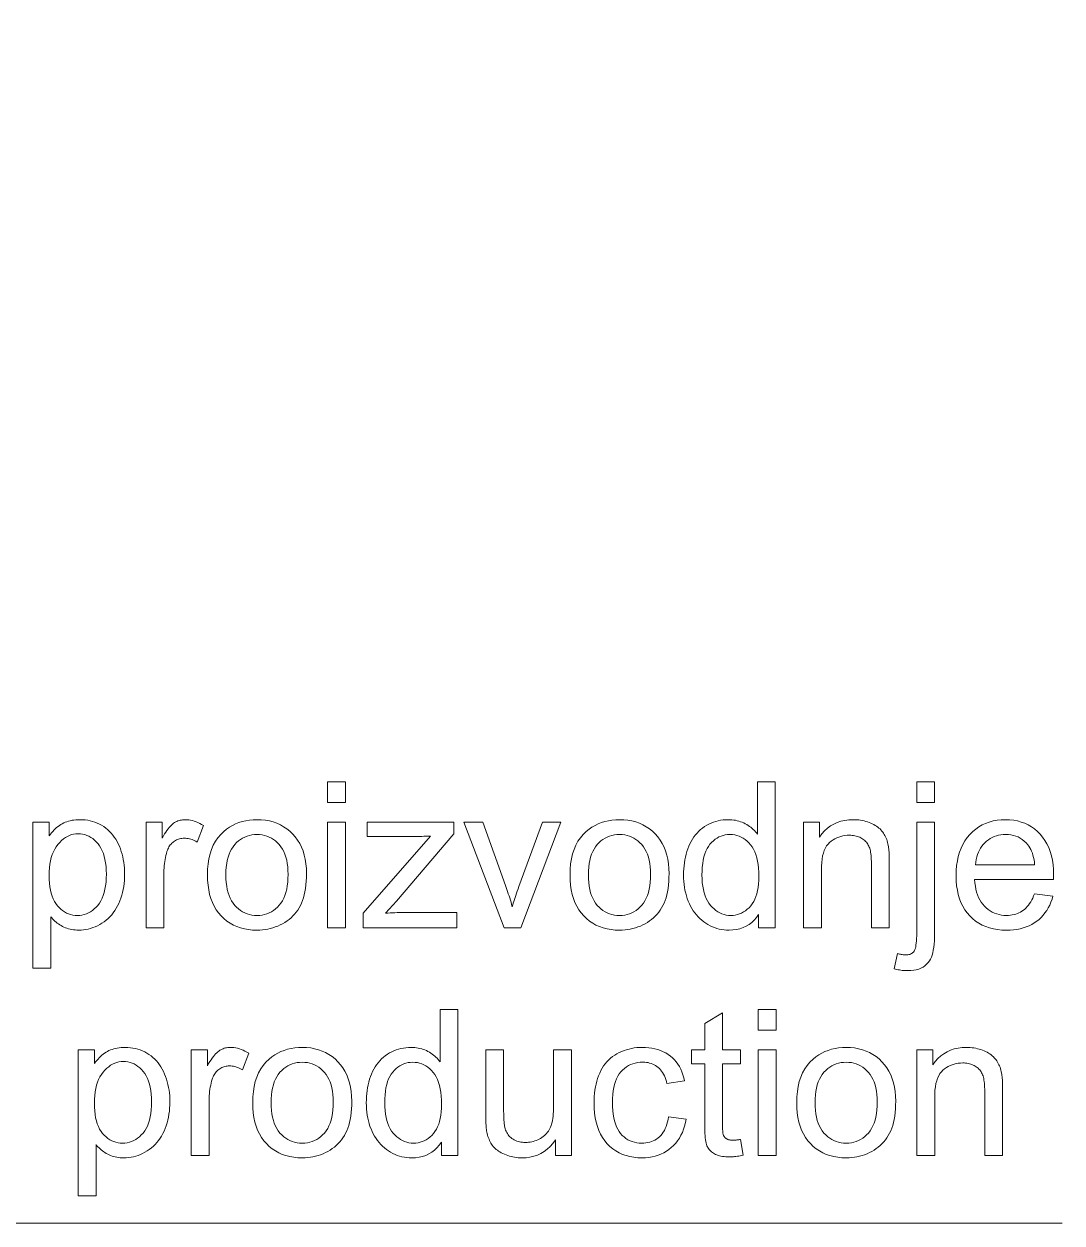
# Model space of a CAD drawing. Extents: x 0 to 297, y 0 to 420.
# Drawn here: x 217.6 to 238.94, y 99.53 to 124.18 of the extents above; entities that cross this region are included whole.
import ezdxf

# ---------------------------------------------------------------- set-up
doc = ezdxf.new("R2010")
doc.units = 0

msp = doc.modelspace()

# ---------------------------------------------------------------- linework, layer by layer
at = {"color": 7, "lineweight": 13}
msp.add_lwpolyline([(212.19, 130.077), (196.743, 99.525), (238.942, 99.525)], dxfattribs=at)
for points in [[(223.844, 108.172), (223.844, 108.596), (224.212, 108.596), (224.212, 108.172)], [(232.704, 105.596), (232.704, 105.87), (232.661, 105.808), (232.614, 105.753), (232.563, 105.705), (232.508, 105.663), (232.449, 105.627), (232.386, 105.598), (232.32, 105.576), (232.249, 105.559), (232.175, 105.55), (232.097, 105.546), (232.045, 105.548), (231.994, 105.552), (231.945, 105.559), (231.896, 105.569), (231.847, 105.582), (231.8, 105.598), (231.753, 105.617), (231.708, 105.638), (231.663, 105.662), (231.619, 105.69), (231.576, 105.719), (231.536, 105.752), (231.497, 105.786), (231.46, 105.822), (231.426, 105.861), (231.393, 105.902), (231.362, 105.946), (231.333, 105.992), (231.306, 106.04), (231.281, 106.09), (231.258, 106.142), (231.238, 106.196), (231.22, 106.251), (231.205, 106.307), (231.191, 106.366), (231.181, 106.426), (231.172, 106.487), (231.166, 106.55), (231.163, 106.614), (231.162, 106.68), (231.163, 106.745), (231.166, 106.808), (231.171, 106.87), (231.179, 106.931), (231.189, 106.99), (231.201, 107.049), (231.215, 107.106), (231.231, 107.162), (231.249, 107.217), (231.27, 107.271), (231.293, 107.322), (231.318, 107.372), (231.345, 107.418), (231.374, 107.463), (231.406, 107.505), (231.439, 107.544), (231.475, 107.581), (231.513, 107.615), (231.553, 107.647), (231.595, 107.677), (231.639, 107.704), (231.684, 107.728), (231.73, 107.749), (231.777, 107.767), (231.825, 107.783), (231.874, 107.795), (231.924, 107.805), (231.975, 107.812), (232.027, 107.817), (232.08, 107.818), (232.119, 107.817), (232.157, 107.815), (232.194, 107.81), (232.231, 107.805), (232.266, 107.797), (232.301, 107.788), (232.334, 107.777), (232.367, 107.765), (232.399, 107.751), (232.43, 107.735), (232.46, 107.718), (232.489, 107.7), (232.517, 107.681), (232.544, 107.661), (232.569, 107.64), (232.594, 107.618), (232.617, 107.594), (232.639, 107.57), (232.66, 107.545), (232.68, 107.519), (232.68, 108.596), (233.046, 108.596), (233.046, 105.596)], [(235.954, 108.168), (235.954, 108.596), (236.323, 108.596), (236.323, 108.168)], [(217.784, 104.763), (217.784, 107.769), (218.12, 107.769), (218.12, 107.486), (218.144, 107.519), (218.169, 107.549), (218.194, 107.578), (218.22, 107.606), (218.246, 107.631), (218.273, 107.655), (218.301, 107.678), (218.329, 107.699), (218.358, 107.718), (218.388, 107.735), (218.419, 107.751), (218.45, 107.765), (218.483, 107.777), (218.518, 107.788), (218.553, 107.797), (218.59, 107.805), (218.628, 107.81), (218.668, 107.815), (218.708, 107.817), (218.75, 107.818), (218.805, 107.816), (218.859, 107.812), (218.911, 107.805), (218.962, 107.795), (219.012, 107.782), (219.061, 107.766), (219.108, 107.748), (219.154, 107.726), (219.198, 107.702), (219.241, 107.675), (219.283, 107.645), (219.322, 107.613), (219.36, 107.578), (219.395, 107.541), (219.428, 107.502), (219.459, 107.46), (219.488, 107.416), (219.515, 107.37), (219.54, 107.322), (219.563, 107.271), (219.583, 107.218), (219.602, 107.164), (219.618, 107.109), (219.632, 107.054), (219.644, 106.997), (219.654, 106.939), (219.661, 106.881), (219.667, 106.821), (219.67, 106.76), (219.671, 106.699), (219.67, 106.633), (219.666, 106.568), (219.66, 106.504), (219.652, 106.442), (219.641, 106.382), (219.628, 106.322), (219.612, 106.264), (219.594, 106.207), (219.574, 106.152), (219.551, 106.098), (219.526, 106.046), (219.499, 105.996), (219.47, 105.949), (219.438, 105.904), (219.405, 105.862), (219.369, 105.822), (219.331, 105.785), (219.29, 105.751), (219.248, 105.718), (219.203, 105.689), (219.158, 105.662), (219.111, 105.637), (219.064, 105.616), (219.017, 105.598), (218.969, 105.582), (218.921, 105.569), (218.872, 105.559), (218.823, 105.552), (218.774, 105.548), (218.724, 105.546), (218.687, 105.547), (218.651, 105.55), (218.617, 105.553), (218.582, 105.559), (218.549, 105.566), (218.516, 105.574), (218.484, 105.585), (218.453, 105.596), (218.423, 105.609), (218.393, 105.624), (218.364, 105.64), (218.337, 105.657), (218.31, 105.675), (218.284, 105.693), (218.26, 105.712), (218.236, 105.732), (218.214, 105.753), (218.192, 105.775), (218.172, 105.797), (218.153, 105.821), (218.153, 104.763)], [(220.111, 105.596), (220.111, 107.769), (220.443, 107.769), (220.443, 107.439), (220.468, 107.484), (220.493, 107.526), (220.517, 107.564), (220.541, 107.599), (220.565, 107.631), (220.588, 107.66), (220.611, 107.686), (220.633, 107.708), (220.655, 107.728), (220.677, 107.744), (220.699, 107.758), (220.721, 107.771), (220.743, 107.782), (220.766, 107.791), (220.79, 107.8), (220.814, 107.806), (220.838, 107.811), (220.863, 107.815), (220.888, 107.817), (220.913, 107.818), (220.951, 107.817), (220.988, 107.813), (221.026, 107.807), (221.063, 107.799), (221.101, 107.788), (221.139, 107.775), (221.177, 107.76), (221.215, 107.742), (221.253, 107.722), (221.292, 107.699), (221.165, 107.357), (221.138, 107.373), (221.111, 107.386), (221.084, 107.398), (221.057, 107.409), (221.03, 107.417), (221.003, 107.425), (220.976, 107.43), (220.949, 107.434), (220.922, 107.437), (220.895, 107.437), (220.871, 107.437), (220.848, 107.434), (220.825, 107.431), (220.802, 107.426), (220.78, 107.419), (220.759, 107.411), (220.738, 107.402), (220.717, 107.391), (220.697, 107.378), (220.678, 107.365), (220.659, 107.35), (220.642, 107.333), (220.625, 107.316), (220.61, 107.298), (220.596, 107.278), (220.582, 107.257), (220.57, 107.235), (220.559, 107.212), (220.55, 107.188), (220.541, 107.163), (220.529, 107.123), (220.519, 107.083), (220.509, 107.042), (220.501, 107), (220.495, 106.957), (220.489, 106.914), (220.485, 106.87), (220.482, 106.825), (220.48, 106.78), (220.479, 106.733), (220.479, 105.596)], [(221.374, 106.682), (221.377, 106.8), (221.387, 106.911), (221.404, 107.016), (221.427, 107.115), (221.458, 107.208), (221.494, 107.294), (221.538, 107.374), (221.588, 107.448), (221.646, 107.515), (221.709, 107.576), (221.767, 107.622), (221.826, 107.663), (221.889, 107.7), (221.953, 107.731), (222.02, 107.758), (222.09, 107.779), (222.162, 107.796), (222.236, 107.808), (222.313, 107.816), (222.393, 107.818), (222.481, 107.815), (222.565, 107.806), (222.647, 107.791), (222.725, 107.771), (222.8, 107.745), (222.872, 107.712), (222.94, 107.674), (223.005, 107.63), (223.067, 107.58), (223.125, 107.524), (223.179, 107.463), (223.228, 107.398), (223.27, 107.328), (223.307, 107.253), (223.339, 107.175), (223.364, 107.091), (223.384, 107.003), (223.398, 106.911), (223.407, 106.814), (223.41, 106.713), (223.409, 106.631), (223.405, 106.552), (223.398, 106.477), (223.39, 106.406), (223.378, 106.338), (223.365, 106.274), (223.348, 106.213), (223.329, 106.156), (223.308, 106.103), (223.284, 106.053), (223.258, 106.006), (223.229, 105.961), (223.198, 105.918), (223.165, 105.878), (223.129, 105.839), (223.092, 105.803), (223.052, 105.769), (223.009, 105.737), (222.965, 105.707), (222.918, 105.679), (222.869, 105.654), (222.82, 105.632), (222.769, 105.612), (222.718, 105.594), (222.666, 105.58), (222.613, 105.568), (222.559, 105.558), (222.505, 105.552), (222.449, 105.548), (222.393, 105.546), (222.303, 105.549), (222.217, 105.558), (222.135, 105.573), (222.056, 105.593), (221.98, 105.62), (221.908, 105.652), (221.84, 105.69), (221.775, 105.734), (221.713, 105.783), (221.655, 105.839), (221.602, 105.9), (221.554, 105.966), (221.512, 106.038), (221.475, 106.114), (221.444, 106.196), (221.419, 106.283), (221.399, 106.375), (221.385, 106.472), (221.376, 106.575)], [(223.844, 105.596), (223.844, 107.769), (224.212, 107.769), (224.212, 105.596)], [(224.578, 105.596), (224.578, 105.894), (225.962, 107.482), (225.915, 107.48), (225.87, 107.478), (225.825, 107.476), (225.782, 107.474), (225.74, 107.473), (225.699, 107.472), (225.659, 107.471), (225.62, 107.471), (225.583, 107.47), (225.546, 107.47), (224.66, 107.47), (224.66, 107.769), (226.436, 107.769), (226.436, 107.525), (225.26, 106.146), (225.033, 105.894), (225.082, 105.898), (225.13, 105.901), (225.178, 105.904), (225.226, 105.906), (225.273, 105.908), (225.319, 105.91), (225.364, 105.911), (225.409, 105.912), (225.453, 105.913), (225.497, 105.913), (226.502, 105.913), (226.502, 105.596)], [(227.472, 105.596), (226.645, 107.769), (227.034, 107.769), (227.501, 106.467), (227.516, 106.425), (227.53, 106.382), (227.545, 106.339), (227.559, 106.296), (227.573, 106.252), (227.587, 106.208), (227.601, 106.164), (227.614, 106.12), (227.627, 106.075), (227.64, 106.029), (227.65, 106.064), (227.661, 106.101), (227.673, 106.139), (227.685, 106.178), (227.699, 106.219), (227.713, 106.261), (227.728, 106.304), (227.743, 106.349), (227.76, 106.395), (227.777, 106.443), (228.26, 107.769), (228.638, 107.769), (227.816, 105.596)], [(228.827, 106.682), (228.83, 106.8), (228.84, 106.911), (228.857, 107.016), (228.88, 107.115), (228.911, 107.208), (228.947, 107.294), (228.991, 107.374), (229.041, 107.448), (229.098, 107.515), (229.162, 107.576), (229.22, 107.622), (229.279, 107.663), (229.341, 107.7), (229.406, 107.731), (229.473, 107.758), (229.543, 107.779), (229.615, 107.796), (229.689, 107.808), (229.766, 107.816), (229.846, 107.818), (229.934, 107.815), (230.018, 107.806), (230.1, 107.791), (230.178, 107.771), (230.253, 107.745), (230.325, 107.712), (230.393, 107.674), (230.458, 107.63), (230.52, 107.58), (230.578, 107.524), (230.632, 107.463), (230.681, 107.398), (230.723, 107.328), (230.76, 107.253), (230.792, 107.175), (230.817, 107.091), (230.837, 107.003), (230.851, 106.911), (230.86, 106.814), (230.863, 106.713), (230.861, 106.631), (230.858, 106.552), (230.851, 106.477), (230.843, 106.406), (230.831, 106.338), (230.817, 106.274), (230.801, 106.213), (230.782, 106.156), (230.761, 106.103), (230.737, 106.053), (230.711, 106.006), (230.682, 105.961), (230.651, 105.918), (230.618, 105.878), (230.582, 105.839), (230.545, 105.803), (230.505, 105.769), (230.462, 105.737), (230.418, 105.707), (230.371, 105.679), (230.322, 105.654), (230.273, 105.632), (230.222, 105.612), (230.171, 105.594), (230.119, 105.58), (230.066, 105.568), (230.012, 105.558), (229.958, 105.552), (229.902, 105.548), (229.846, 105.546), (229.756, 105.549), (229.67, 105.558), (229.588, 105.573), (229.509, 105.593), (229.433, 105.62), (229.361, 105.652), (229.293, 105.69), (229.228, 105.734), (229.166, 105.783), (229.108, 105.839), (229.055, 105.9), (229.007, 105.966), (228.964, 106.038), (228.928, 106.114), (228.897, 106.196), (228.872, 106.283), (228.852, 106.375), (228.838, 106.472), (228.829, 106.575)], [(233.625, 105.596), (233.625, 107.769), (233.957, 107.769), (233.957, 107.46), (234.007, 107.528), (234.061, 107.589), (234.12, 107.642), (234.182, 107.689), (234.25, 107.728), (234.321, 107.761), (234.396, 107.786), (234.476, 107.804), (234.56, 107.814), (234.649, 107.818), (234.688, 107.817), (234.726, 107.815), (234.764, 107.812), (234.801, 107.807), (234.837, 107.8), (234.873, 107.793), (234.908, 107.783), (234.943, 107.773), (234.976, 107.761), (235.01, 107.747), (235.042, 107.733), (235.072, 107.717), (235.101, 107.701), (235.128, 107.684), (235.154, 107.666), (235.178, 107.647), (235.2, 107.627), (235.22, 107.606), (235.239, 107.585), (235.256, 107.562), (235.272, 107.539), (235.287, 107.515), (235.301, 107.49), (235.314, 107.464), (235.326, 107.437), (235.337, 107.409), (235.347, 107.381), (235.356, 107.351), (235.364, 107.321), (235.371, 107.29), (235.375, 107.268), (235.378, 107.243), (235.381, 107.215), (235.384, 107.184), (235.386, 107.149), (235.388, 107.112), (235.39, 107.072), (235.391, 107.028), (235.391, 106.981), (235.391, 106.932), (235.391, 105.596), (235.023, 105.596), (235.023, 106.918), (235.023, 106.961), (235.021, 107.003), (235.019, 107.042), (235.016, 107.079), (235.012, 107.114), (235.008, 107.147), (235.002, 107.177), (234.996, 107.205), (234.988, 107.231), (234.98, 107.254), (234.971, 107.276), (234.96, 107.297), (234.948, 107.317), (234.935, 107.336), (234.92, 107.354), (234.905, 107.372), (234.887, 107.388), (234.869, 107.404), (234.849, 107.418), (234.828, 107.432), (234.805, 107.445), (234.782, 107.456), (234.759, 107.466), (234.734, 107.475), (234.709, 107.482), (234.683, 107.488), (234.656, 107.493), (234.628, 107.496), (234.6, 107.498), (234.571, 107.499), (234.524, 107.497), (234.479, 107.493), (234.435, 107.485), (234.393, 107.475), (234.352, 107.461), (234.312, 107.445), (234.273, 107.425), (234.236, 107.403), (234.199, 107.378), (234.165, 107.349), (234.132, 107.317), (234.103, 107.279), (234.077, 107.236), (234.055, 107.187), (234.036, 107.133), (234.021, 107.074), (234.009, 107.009), (234.001, 106.939), (233.995, 106.863), (233.994, 106.782), (233.994, 105.596)], [(235.488, 104.752), (235.557, 105.066), (235.579, 105.06), (235.599, 105.055), (235.619, 105.051), (235.638, 105.047), (235.656, 105.044), (235.673, 105.041), (235.689, 105.039), (235.704, 105.038), (235.718, 105.037), (235.731, 105.037), (235.753, 105.038), (235.774, 105.04), (235.793, 105.044), (235.812, 105.049), (235.829, 105.056), (235.846, 105.064), (235.861, 105.073), (235.875, 105.085), (235.887, 105.097), (235.899, 105.112), (235.909, 105.129), (235.919, 105.15), (235.927, 105.177), (235.934, 105.207), (235.94, 105.242), (235.945, 105.282), (235.949, 105.326), (235.952, 105.374), (235.954, 105.428), (235.954, 105.485), (235.954, 107.769), (236.323, 107.769), (236.323, 105.477), (236.321, 105.399), (236.318, 105.326), (236.313, 105.258), (236.306, 105.195), (236.296, 105.137), (236.285, 105.083), (236.271, 105.035), (236.256, 104.991), (236.238, 104.952), (236.218, 104.918), (236.19, 104.879), (236.158, 104.845), (236.122, 104.814), (236.084, 104.787), (236.041, 104.765), (235.995, 104.746), (235.946, 104.732), (235.893, 104.722), (235.836, 104.716), (235.776, 104.714), (235.746, 104.714), (235.717, 104.715), (235.687, 104.717), (235.658, 104.72), (235.629, 104.723), (235.601, 104.728), (235.572, 104.733), (235.544, 104.738), (235.516, 104.745)], [(238.375, 106.295), (238.756, 106.248), (238.736, 106.183), (238.714, 106.121), (238.688, 106.062), (238.659, 106.005), (238.627, 105.952), (238.592, 105.902), (238.554, 105.855), (238.513, 105.81), (238.469, 105.769), (238.422, 105.731), (238.372, 105.696), (238.319, 105.664), (238.264, 105.637), (238.206, 105.613), (238.145, 105.592), (238.081, 105.576), (238.015, 105.563), (237.946, 105.554), (237.874, 105.548), (237.8, 105.546), (237.707, 105.549), (237.617, 105.558), (237.532, 105.573), (237.45, 105.593), (237.373, 105.62), (237.299, 105.652), (237.229, 105.69), (237.163, 105.734), (237.102, 105.784), (237.044, 105.84), (236.991, 105.901), (236.943, 105.967), (236.901, 106.038), (236.865, 106.113), (236.834, 106.193), (236.809, 106.278), (236.79, 106.367), (236.776, 106.461), (236.767, 106.56), (236.765, 106.664), (236.767, 106.771), (236.776, 106.873), (236.79, 106.971), (236.81, 107.063), (236.835, 107.151), (236.866, 107.233), (236.903, 107.311), (236.945, 107.384), (236.993, 107.452), (237.047, 107.515), (237.105, 107.573), (237.167, 107.624), (237.231, 107.67), (237.3, 107.709), (237.371, 107.742), (237.446, 107.769), (237.525, 107.791), (237.606, 107.806), (237.691, 107.815), (237.78, 107.818), (237.865, 107.815), (237.948, 107.806), (238.027, 107.791), (238.103, 107.77), (238.176, 107.744), (238.245, 107.711), (238.312, 107.673), (238.375, 107.628), (238.435, 107.578), (238.492, 107.521), (238.544, 107.459), (238.591, 107.393), (238.633, 107.321), (238.668, 107.245), (238.699, 107.164), (238.724, 107.078), (238.743, 106.987), (238.757, 106.892), (238.765, 106.791), (238.768, 106.686), (238.768, 106.679), (238.768, 106.672), (238.768, 106.664), (238.768, 106.655), (238.767, 106.645), (238.767, 106.635), (238.767, 106.624), (238.767, 106.613), (238.766, 106.601), (238.766, 106.588), (237.145, 106.588), (237.151, 106.518), (237.16, 106.452), (237.172, 106.388), (237.187, 106.328), (237.206, 106.272), (237.228, 106.219), (237.253, 106.169), (237.281, 106.122), (237.313, 106.079), (237.348, 106.04), (237.385, 106.003), (237.424, 105.971), (237.465, 105.943), (237.508, 105.918), (237.552, 105.897), (237.599, 105.88), (237.647, 105.866), (237.697, 105.857), (237.749, 105.851), (237.802, 105.849), (237.842, 105.85), (237.881, 105.854), (237.918, 105.859), (237.955, 105.866), (237.99, 105.876), (238.024, 105.888), (238.057, 105.901), (238.088, 105.917), (238.119, 105.935), (238.148, 105.956), (238.176, 105.978), (238.203, 106.003), (238.228, 106.031), (238.253, 106.061), (238.276, 106.094), (238.298, 106.129), (238.319, 106.167), (238.339, 106.207), (238.358, 106.25)], [(218.118, 106.67), (218.12, 106.588), (218.125, 106.511), (218.133, 106.438), (218.145, 106.369), (218.16, 106.305), (218.179, 106.245), (218.201, 106.19), (218.227, 106.139), (218.255, 106.092), (218.288, 106.05), (218.322, 106.012), (218.359, 105.978), (218.396, 105.948), (218.435, 105.922), (218.475, 105.899), (218.517, 105.881), (218.561, 105.867), (218.605, 105.857), (218.651, 105.851), (218.699, 105.849), (218.747, 105.851), (218.794, 105.858), (218.84, 105.868), (218.884, 105.883), (218.927, 105.901), (218.968, 105.924), (219.008, 105.951), (219.047, 105.982), (219.084, 106.018), (219.12, 106.057), (219.153, 106.101), (219.183, 106.149), (219.209, 106.202), (219.232, 106.26), (219.251, 106.322), (219.267, 106.388), (219.279, 106.46), (219.288, 106.535), (219.293, 106.616), (219.295, 106.701), (219.293, 106.782), (219.288, 106.858), (219.279, 106.931), (219.267, 107), (219.252, 107.064), (219.233, 107.124), (219.211, 107.18), (219.185, 107.232), (219.156, 107.279), (219.124, 107.323), (219.089, 107.362), (219.053, 107.397), (219.015, 107.428), (218.976, 107.455), (218.936, 107.478), (218.895, 107.496), (218.852, 107.511), (218.808, 107.521), (218.762, 107.527), (218.715, 107.529), (218.669, 107.527), (218.623, 107.521), (218.579, 107.51), (218.536, 107.494), (218.494, 107.474), (218.453, 107.45), (218.413, 107.422), (218.374, 107.389), (218.336, 107.351), (218.299, 107.309), (218.265, 107.263), (218.234, 107.213), (218.207, 107.159), (218.183, 107.101), (218.163, 107.04), (218.147, 106.974), (218.134, 106.904), (218.125, 106.83), (218.12, 106.752)], [(221.752, 106.682), (221.754, 106.601), (221.76, 106.524), (221.769, 106.451), (221.781, 106.382), (221.798, 106.317), (221.818, 106.257), (221.841, 106.201), (221.869, 106.148), (221.9, 106.101), (221.934, 106.057), (221.972, 106.018), (222.011, 105.982), (222.052, 105.951), (222.095, 105.924), (222.14, 105.901), (222.187, 105.883), (222.235, 105.868), (222.286, 105.858), (222.338, 105.851), (222.393, 105.849), (222.447, 105.851), (222.499, 105.858), (222.549, 105.868), (222.597, 105.883), (222.644, 105.901), (222.689, 105.924), (222.732, 105.952), (222.773, 105.983), (222.812, 106.018), (222.849, 106.058), (222.884, 106.102), (222.915, 106.15), (222.942, 106.203), (222.966, 106.26), (222.986, 106.322), (223.002, 106.387), (223.015, 106.458), (223.024, 106.532), (223.029, 106.611), (223.031, 106.694), (223.029, 106.773), (223.024, 106.848), (223.015, 106.919), (223.002, 106.986), (222.985, 107.049), (222.965, 107.108), (222.941, 107.163), (222.914, 107.214), (222.883, 107.262), (222.848, 107.305), (222.811, 107.345), (222.771, 107.38), (222.73, 107.411), (222.687, 107.438), (222.643, 107.461), (222.596, 107.48), (222.548, 107.494), (222.498, 107.505), (222.446, 107.511), (222.393, 107.513), (222.338, 107.511), (222.286, 107.505), (222.235, 107.494), (222.187, 107.48), (222.14, 107.461), (222.095, 107.439), (222.052, 107.412), (222.011, 107.381), (221.972, 107.346), (221.934, 107.306), (221.9, 107.263), (221.869, 107.215), (221.841, 107.163), (221.818, 107.107), (221.798, 107.047), (221.781, 106.982), (221.769, 106.914), (221.76, 106.841), (221.754, 106.764)], [(229.205, 106.682), (229.207, 106.601), (229.212, 106.524), (229.222, 106.451), (229.234, 106.382), (229.251, 106.317), (229.271, 106.257), (229.294, 106.201), (229.322, 106.148), (229.353, 106.101), (229.387, 106.057), (229.425, 106.018), (229.464, 105.982), (229.505, 105.951), (229.548, 105.924), (229.593, 105.901), (229.64, 105.883), (229.688, 105.868), (229.739, 105.858), (229.791, 105.851), (229.846, 105.849), (229.9, 105.851), (229.952, 105.858), (230.002, 105.868), (230.05, 105.883), (230.097, 105.901), (230.142, 105.924), (230.184, 105.952), (230.226, 105.983), (230.265, 106.018), (230.302, 106.058), (230.337, 106.102), (230.368, 106.15), (230.395, 106.203), (230.419, 106.26), (230.439, 106.322), (230.455, 106.387), (230.468, 106.458), (230.477, 106.532), (230.482, 106.611), (230.484, 106.694), (230.482, 106.773), (230.477, 106.848), (230.468, 106.919), (230.455, 106.986), (230.438, 107.049), (230.418, 107.108), (230.394, 107.163), (230.367, 107.214), (230.336, 107.262), (230.301, 107.305), (230.264, 107.345), (230.224, 107.38), (230.183, 107.411), (230.14, 107.438), (230.096, 107.461), (230.049, 107.48), (230.001, 107.494), (229.951, 107.505), (229.899, 107.511), (229.846, 107.513), (229.791, 107.511), (229.739, 107.505), (229.688, 107.494), (229.64, 107.48), (229.593, 107.461), (229.548, 107.439), (229.505, 107.412), (229.464, 107.381), (229.425, 107.346), (229.387, 107.306), (229.353, 107.263), (229.322, 107.215), (229.294, 107.163), (229.271, 107.107), (229.251, 107.047), (229.234, 106.982), (229.222, 106.914), (229.212, 106.841), (229.207, 106.764)], [(231.54, 106.68), (231.542, 106.599), (231.547, 106.522), (231.556, 106.449), (231.568, 106.38), (231.584, 106.315), (231.603, 106.255), (231.626, 106.199), (231.653, 106.147), (231.683, 106.099), (231.716, 106.056), (231.752, 106.017), (231.789, 105.982), (231.827, 105.951), (231.867, 105.924), (231.908, 105.901), (231.95, 105.882), (231.994, 105.868), (232.038, 105.858), (232.084, 105.851), (232.132, 105.849), (232.179, 105.851), (232.225, 105.857), (232.27, 105.867), (232.313, 105.881), (232.355, 105.899), (232.395, 105.92), (232.434, 105.946), (232.471, 105.976), (232.507, 106.009), (232.542, 106.047), (232.574, 106.088), (232.603, 106.134), (232.628, 106.184), (232.65, 106.238), (232.668, 106.296), (232.684, 106.359), (232.695, 106.425), (232.704, 106.496), (232.709, 106.57), (232.711, 106.649), (232.709, 106.736), (232.704, 106.818), (232.695, 106.896), (232.683, 106.968), (232.668, 107.036), (232.649, 107.099), (232.626, 107.158), (232.601, 107.211), (232.571, 107.26), (232.539, 107.304), (232.504, 107.344), (232.467, 107.379), (232.428, 107.411), (232.388, 107.438), (232.347, 107.461), (232.304, 107.48), (232.259, 107.494), (232.213, 107.505), (232.165, 107.511), (232.115, 107.513), (232.067, 107.511), (232.02, 107.505), (231.975, 107.495), (231.932, 107.481), (231.89, 107.463), (231.85, 107.441), (231.811, 107.415), (231.774, 107.385), (231.739, 107.351), (231.705, 107.312), (231.674, 107.27), (231.646, 107.223), (231.621, 107.171), (231.599, 107.115), (231.581, 107.054), (231.566, 106.989), (231.555, 106.918), (231.547, 106.844), (231.542, 106.764)], [(237.166, 106.891), (238.379, 106.891), (238.373, 106.944), (238.366, 106.995), (238.356, 107.043), (238.345, 107.088), (238.332, 107.131), (238.317, 107.171), (238.301, 107.208), (238.282, 107.242), (238.262, 107.273), (238.24, 107.302), (238.204, 107.343), (238.165, 107.379), (238.125, 107.411), (238.082, 107.438), (238.038, 107.462), (237.991, 107.481), (237.942, 107.496), (237.892, 107.507), (237.839, 107.513), (237.784, 107.515), (237.734, 107.513), (237.685, 107.508), (237.639, 107.5), (237.594, 107.488), (237.55, 107.473), (237.508, 107.454), (237.468, 107.432), (237.429, 107.406), (237.392, 107.377), (237.357, 107.345), (237.324, 107.31), (237.294, 107.273), (237.267, 107.233), (237.243, 107.191), (237.223, 107.147), (237.205, 107.1), (237.191, 107.051), (237.179, 107), (237.171, 106.947)], [(226.182, 100.913), (226.182, 101.188), (226.138, 101.126), (226.091, 101.071), (226.04, 101.023), (225.985, 100.981), (225.926, 100.945), (225.864, 100.916), (225.797, 100.893), (225.727, 100.877), (225.652, 100.868), (225.574, 100.864), (225.522, 100.866), (225.472, 100.87), (225.422, 100.877), (225.373, 100.887), (225.324, 100.9), (225.277, 100.916), (225.231, 100.935), (225.185, 100.956), (225.14, 100.98), (225.096, 101.008), (225.053, 101.037), (225.013, 101.069), (224.974, 101.104), (224.937, 101.14), (224.903, 101.179), (224.87, 101.22), (224.839, 101.264), (224.81, 101.309), (224.783, 101.357), (224.758, 101.408), (224.736, 101.46), (224.715, 101.513), (224.697, 101.569), (224.682, 101.625), (224.669, 101.684), (224.658, 101.743), (224.649, 101.805), (224.643, 101.868), (224.64, 101.932), (224.639, 101.998), (224.64, 102.062), (224.643, 102.126), (224.648, 102.188), (224.656, 102.249), (224.666, 102.308), (224.678, 102.367), (224.692, 102.424), (224.708, 102.48), (224.727, 102.535), (224.747, 102.588), (224.77, 102.64), (224.795, 102.689), (224.822, 102.736), (224.851, 102.781), (224.883, 102.822), (224.916, 102.862), (224.952, 102.899), (224.99, 102.933), (225.03, 102.965), (225.073, 102.995), (225.116, 103.021), (225.161, 103.045), (225.207, 103.067), (225.254, 103.085), (225.302, 103.1), (225.351, 103.113), (225.401, 103.123), (225.452, 103.13), (225.504, 103.134), (225.557, 103.136), (225.596, 103.135), (225.634, 103.132), (225.672, 103.128), (225.708, 103.123), (225.743, 103.115), (225.778, 103.106), (225.811, 103.095), (225.844, 103.083), (225.876, 103.069), (225.907, 103.053), (225.938, 103.036), (225.967, 103.018), (225.994, 102.999), (226.021, 102.979), (226.047, 102.958), (226.071, 102.935), (226.094, 102.912), (226.116, 102.888), (226.137, 102.863), (226.157, 102.837), (226.157, 103.913), (226.523, 103.913), (226.523, 100.913)], [(232.333, 101.243), (232.386, 100.918), (232.356, 100.911), (232.325, 100.906), (232.296, 100.901), (232.267, 100.897), (232.239, 100.893), (232.211, 100.89), (232.185, 100.888), (232.158, 100.886), (232.133, 100.885), (232.108, 100.885), (232.069, 100.885), (232.031, 100.887), (231.996, 100.89), (231.962, 100.895), (231.93, 100.901), (231.9, 100.908), (231.871, 100.916), (231.845, 100.925), (231.82, 100.936), (231.797, 100.948), (231.775, 100.961), (231.755, 100.975), (231.737, 100.99), (231.719, 101.005), (231.703, 101.022), (231.688, 101.039), (231.674, 101.057), (231.662, 101.075), (231.651, 101.095), (231.641, 101.115), (231.633, 101.138), (231.625, 101.165), (231.618, 101.198), (231.613, 101.234), (231.608, 101.275), (231.604, 101.321), (231.6, 101.371), (231.598, 101.426), (231.597, 101.486), (231.596, 101.55), (231.596, 102.8), (231.326, 102.8), (231.326, 103.087), (231.596, 103.087), (231.596, 103.625), (231.963, 103.846), (231.963, 103.087), (232.333, 103.087), (232.333, 102.8), (231.963, 102.8), (231.963, 101.529), (231.963, 101.499), (231.963, 101.471), (231.964, 101.445), (231.966, 101.421), (231.968, 101.4), (231.97, 101.381), (231.972, 101.364), (231.975, 101.349), (231.978, 101.337), (231.982, 101.327), (231.986, 101.318), (231.991, 101.31), (231.996, 101.301), (232.002, 101.294), (232.008, 101.286), (232.014, 101.279), (232.021, 101.273), (232.029, 101.267), (232.037, 101.261), (232.046, 101.255), (232.055, 101.25), (232.065, 101.246), (232.075, 101.242), (232.087, 101.238), (232.099, 101.235), (232.112, 101.233), (232.126, 101.231), (232.14, 101.23), (232.155, 101.229), (232.171, 101.229), (232.184, 101.229), (232.198, 101.229), (232.212, 101.23), (232.227, 101.231), (232.243, 101.232), (232.259, 101.234), (232.276, 101.236), (232.295, 101.238), (232.313, 101.24)], [(232.695, 103.49), (232.695, 103.913), (233.064, 103.913), (233.064, 103.49)], [(218.714, 100.081), (218.714, 103.087), (219.05, 103.087), (219.05, 102.804), (219.074, 102.837), (219.099, 102.867), (219.124, 102.896), (219.15, 102.924), (219.176, 102.949), (219.203, 102.973), (219.231, 102.996), (219.26, 103.016), (219.288, 103.036), (219.318, 103.053), (219.349, 103.069), (219.38, 103.083), (219.413, 103.095), (219.448, 103.106), (219.483, 103.115), (219.52, 103.123), (219.558, 103.128), (219.598, 103.132), (219.638, 103.135), (219.68, 103.136), (219.735, 103.134), (219.789, 103.13), (219.841, 103.123), (219.892, 103.113), (219.942, 103.1), (219.991, 103.084), (220.038, 103.066), (220.084, 103.044), (220.128, 103.02), (220.171, 102.993), (220.213, 102.963), (220.252, 102.931), (220.29, 102.896), (220.325, 102.859), (220.358, 102.82), (220.389, 102.778), (220.418, 102.734), (220.445, 102.688), (220.47, 102.639), (220.493, 102.588), (220.513, 102.536), (220.532, 102.482), (220.548, 102.427), (220.562, 102.372), (220.574, 102.315), (220.584, 102.257), (220.591, 102.199), (220.597, 102.139), (220.6, 102.078), (220.601, 102.016), (220.6, 101.95), (220.596, 101.886), (220.59, 101.822), (220.582, 101.76), (220.571, 101.699), (220.558, 101.64), (220.542, 101.582), (220.525, 101.525), (220.504, 101.47), (220.481, 101.416), (220.456, 101.364), (220.429, 101.314), (220.4, 101.267), (220.368, 101.222), (220.335, 101.18), (220.299, 101.14), (220.261, 101.103), (220.22, 101.068), (220.178, 101.036), (220.134, 101.007), (220.088, 100.98), (220.041, 100.955), (219.995, 100.934), (219.947, 100.916), (219.9, 100.9), (219.851, 100.887), (219.803, 100.877), (219.753, 100.87), (219.704, 100.866), (219.654, 100.864), (219.617, 100.865), (219.582, 100.867), (219.547, 100.871), (219.512, 100.877), (219.479, 100.884), (219.446, 100.892), (219.414, 100.902), (219.383, 100.914), (219.353, 100.927), (219.323, 100.942), (219.294, 100.958), (219.267, 100.975), (219.24, 100.992), (219.214, 101.011), (219.19, 101.03), (219.166, 101.05), (219.144, 101.071), (219.122, 101.093), (219.102, 101.115), (219.083, 101.139), (219.083, 100.081)], [(221.041, 100.913), (221.041, 103.087), (221.373, 103.087), (221.373, 102.757), (221.398, 102.802), (221.423, 102.843), (221.447, 102.882), (221.471, 102.917), (221.495, 102.949), (221.518, 102.978), (221.541, 103.004), (221.563, 103.026), (221.585, 103.046), (221.607, 103.062), (221.629, 103.076), (221.651, 103.089), (221.673, 103.1), (221.696, 103.109), (221.72, 103.117), (221.744, 103.124), (221.768, 103.129), (221.793, 103.133), (221.818, 103.135), (221.843, 103.136), (221.881, 103.135), (221.918, 103.131), (221.956, 103.125), (221.993, 103.117), (222.031, 103.106), (222.069, 103.093), (222.107, 103.078), (222.145, 103.06), (222.183, 103.04), (222.222, 103.017), (222.095, 102.675), (222.068, 102.691), (222.041, 102.704), (222.014, 102.716), (221.987, 102.726), (221.96, 102.735), (221.933, 102.742), (221.906, 102.748), (221.879, 102.752), (221.852, 102.754), (221.825, 102.755), (221.801, 102.754), (221.778, 102.752), (221.755, 102.749), (221.732, 102.744), (221.71, 102.737), (221.689, 102.729), (221.668, 102.72), (221.647, 102.709), (221.627, 102.696), (221.608, 102.683), (221.589, 102.667), (221.572, 102.651), (221.555, 102.634), (221.54, 102.615), (221.526, 102.596), (221.512, 102.575), (221.5, 102.553), (221.489, 102.53), (221.48, 102.506), (221.471, 102.481), (221.459, 102.441), (221.449, 102.401), (221.44, 102.36), (221.432, 102.318), (221.425, 102.275), (221.419, 102.232), (221.415, 102.188), (221.412, 102.143), (221.41, 102.098), (221.409, 102.051), (221.409, 100.913)], [(222.304, 102), (222.307, 102.118), (222.317, 102.229), (222.334, 102.334), (222.357, 102.433), (222.388, 102.525), (222.425, 102.612), (222.468, 102.692), (222.519, 102.766), (222.576, 102.833), (222.639, 102.894), (222.697, 102.94), (222.756, 102.981), (222.819, 103.017), (222.883, 103.049), (222.95, 103.075), (223.02, 103.097), (223.092, 103.114), (223.167, 103.126), (223.243, 103.133), (223.323, 103.136), (223.411, 103.133), (223.496, 103.124), (223.577, 103.109), (223.655, 103.089), (223.73, 103.062), (223.802, 103.03), (223.87, 102.992), (223.935, 102.948), (223.997, 102.898), (224.055, 102.842), (224.109, 102.781), (224.158, 102.716), (224.201, 102.646), (224.238, 102.571), (224.269, 102.492), (224.294, 102.409), (224.314, 102.321), (224.329, 102.229), (224.337, 102.132), (224.34, 102.031), (224.339, 101.949), (224.335, 101.87), (224.329, 101.795), (224.32, 101.724), (224.308, 101.656), (224.295, 101.592), (224.278, 101.531), (224.259, 101.474), (224.238, 101.421), (224.214, 101.371), (224.188, 101.324), (224.159, 101.279), (224.128, 101.236), (224.095, 101.196), (224.06, 101.157), (224.022, 101.121), (223.982, 101.087), (223.939, 101.055), (223.895, 101.025), (223.848, 100.997), (223.799, 100.972), (223.75, 100.949), (223.7, 100.929), (223.648, 100.912), (223.596, 100.898), (223.543, 100.886), (223.49, 100.876), (223.435, 100.87), (223.379, 100.866), (223.323, 100.864), (223.233, 100.867), (223.147, 100.876), (223.065, 100.891), (222.986, 100.911), (222.91, 100.937), (222.838, 100.97), (222.77, 101.008), (222.705, 101.052), (222.643, 101.101), (222.585, 101.157), (222.532, 101.218), (222.484, 101.284), (222.442, 101.356), (222.405, 101.432), (222.374, 101.514), (222.349, 101.601), (222.329, 101.693), (222.315, 101.79), (222.307, 101.893)], [(228.527, 100.913), (228.527, 101.233), (228.474, 101.163), (228.418, 101.1), (228.358, 101.045), (228.295, 100.997), (228.228, 100.956), (228.157, 100.923), (228.082, 100.897), (228.004, 100.879), (227.923, 100.868), (227.837, 100.864), (227.799, 100.865), (227.761, 100.867), (227.724, 100.871), (227.687, 100.876), (227.651, 100.883), (227.616, 100.891), (227.58, 100.9), (227.546, 100.911), (227.512, 100.924), (227.478, 100.938), (227.446, 100.953), (227.415, 100.969), (227.386, 100.986), (227.358, 101.003), (227.333, 101.021), (227.309, 101.04), (227.287, 101.06), (227.266, 101.08), (227.247, 101.101), (227.23, 101.123), (227.215, 101.146), (227.2, 101.17), (227.186, 101.195), (227.173, 101.22), (227.162, 101.247), (227.151, 101.275), (227.141, 101.304), (227.132, 101.334), (227.124, 101.365), (227.117, 101.396), (227.113, 101.419), (227.109, 101.445), (227.105, 101.473), (227.102, 101.503), (227.1, 101.537), (227.098, 101.572), (227.096, 101.61), (227.095, 101.651), (227.095, 101.694), (227.094, 101.74), (227.094, 103.087), (227.463, 103.087), (227.463, 101.881), (227.463, 101.826), (227.464, 101.773), (227.465, 101.725), (227.466, 101.681), (227.468, 101.64), (227.471, 101.603), (227.474, 101.57), (227.477, 101.54), (227.481, 101.514), (227.485, 101.493), (227.493, 101.464), (227.502, 101.437), (227.513, 101.411), (227.525, 101.386), (227.539, 101.363), (227.555, 101.341), (227.572, 101.32), (227.591, 101.3), (227.611, 101.282), (227.633, 101.264), (227.656, 101.249), (227.68, 101.235), (227.705, 101.222), (227.731, 101.211), (227.758, 101.202), (227.787, 101.195), (227.816, 101.189), (227.847, 101.185), (227.878, 101.182), (227.911, 101.181), (227.944, 101.182), (227.976, 101.185), (228.008, 101.189), (228.04, 101.195), (228.071, 101.203), (228.102, 101.212), (228.133, 101.223), (228.163, 101.236), (228.193, 101.25), (228.222, 101.266), (228.25, 101.284), (228.277, 101.303), (228.301, 101.323), (228.325, 101.344), (228.346, 101.367), (228.366, 101.39), (228.384, 101.415), (228.4, 101.442), (228.415, 101.469), (228.428, 101.498), (228.439, 101.528), (228.449, 101.561), (228.458, 101.597), (228.466, 101.636), (228.473, 101.677), (228.478, 101.721), (228.482, 101.767), (228.486, 101.816), (228.487, 101.868), (228.488, 101.922), (228.488, 103.087), (228.856, 103.087), (228.856, 100.913)], [(230.852, 101.709), (231.214, 101.662), (231.2, 101.589), (231.183, 101.519), (231.161, 101.452), (231.137, 101.389), (231.108, 101.329), (231.076, 101.272), (231.04, 101.218), (231, 101.167), (230.957, 101.12), (230.91, 101.076), (230.86, 101.036), (230.808, 101), (230.753, 100.968), (230.696, 100.941), (230.637, 100.917), (230.576, 100.898), (230.513, 100.883), (230.447, 100.873), (230.379, 100.866), (230.309, 100.864), (230.222, 100.867), (230.138, 100.876), (230.057, 100.891), (229.98, 100.911), (229.907, 100.937), (229.837, 100.969), (229.77, 101.007), (229.707, 101.051), (229.648, 101.101), (229.592, 101.156), (229.54, 101.217), (229.494, 101.283), (229.454, 101.354), (229.418, 101.43), (229.389, 101.511), (229.364, 101.597), (229.345, 101.688), (229.332, 101.784), (229.324, 101.886), (229.321, 101.992), (229.322, 102.061), (229.325, 102.129), (229.331, 102.195), (229.339, 102.259), (229.35, 102.322), (229.363, 102.383), (229.378, 102.442), (229.395, 102.499), (229.415, 102.554), (229.437, 102.608), (229.462, 102.659), (229.489, 102.708), (229.518, 102.754), (229.55, 102.798), (229.585, 102.839), (229.621, 102.877), (229.66, 102.913), (229.702, 102.946), (229.746, 102.976), (229.792, 103.004), (229.841, 103.029), (229.89, 103.051), (229.939, 103.071), (229.99, 103.088), (230.041, 103.103), (230.094, 103.115), (230.147, 103.124), (230.201, 103.131), (230.256, 103.134), (230.311, 103.136), (230.381, 103.134), (230.448, 103.129), (230.512, 103.12), (230.574, 103.107), (230.633, 103.091), (230.69, 103.071), (230.744, 103.048), (230.795, 103.021), (230.844, 102.991), (230.89, 102.957), (230.934, 102.919), (230.974, 102.879), (231.011, 102.836), (231.045, 102.789), (231.075, 102.74), (231.102, 102.688), (231.126, 102.632), (231.147, 102.574), (231.165, 102.513), (231.179, 102.448), (230.821, 102.393), (230.81, 102.436), (230.797, 102.476), (230.783, 102.515), (230.767, 102.551), (230.75, 102.585), (230.731, 102.617), (230.711, 102.646), (230.689, 102.674), (230.665, 102.699), (230.64, 102.722), (230.613, 102.743), (230.586, 102.762), (230.557, 102.779), (230.527, 102.793), (230.496, 102.805), (230.464, 102.815), (230.431, 102.823), (230.397, 102.829), (230.362, 102.832), (230.326, 102.833), (230.271, 102.831), (230.218, 102.825), (230.168, 102.815), (230.12, 102.801), (230.073, 102.783), (230.029, 102.761), (229.987, 102.735), (229.947, 102.705), (229.909, 102.671), (229.873, 102.633), (229.84, 102.591), (229.811, 102.544), (229.785, 102.493), (229.762, 102.437), (229.743, 102.376), (229.727, 102.31), (229.715, 102.24), (229.706, 102.166), (229.701, 102.086), (229.699, 102.002), (229.701, 101.917), (229.706, 101.837), (229.714, 101.761), (229.726, 101.69), (229.741, 101.624), (229.76, 101.563), (229.782, 101.506), (229.807, 101.455), (229.835, 101.408), (229.867, 101.366), (229.902, 101.328), (229.938, 101.294), (229.977, 101.264), (230.018, 101.239), (230.061, 101.217), (230.105, 101.199), (230.152, 101.185), (230.201, 101.175), (230.252, 101.169), (230.305, 101.167), (230.348, 101.169), (230.389, 101.172), (230.429, 101.179), (230.467, 101.188), (230.504, 101.2), (230.54, 101.215), (230.574, 101.232), (230.606, 101.252), (230.638, 101.275), (230.667, 101.3), (230.695, 101.328), (230.721, 101.359), (230.745, 101.393), (230.767, 101.43), (230.786, 101.469), (230.803, 101.511), (230.819, 101.557), (230.832, 101.605), (230.843, 101.656)], [(232.695, 100.913), (232.695, 103.087), (233.064, 103.087), (233.064, 100.913)], [(233.487, 102), (233.491, 102.118), (233.501, 102.229), (233.517, 102.334), (233.541, 102.433), (233.571, 102.525), (233.608, 102.612), (233.652, 102.692), (233.702, 102.766), (233.759, 102.833), (233.823, 102.894), (233.88, 102.94), (233.94, 102.981), (234.002, 103.017), (234.067, 103.049), (234.134, 103.075), (234.203, 103.097), (234.276, 103.114), (234.35, 103.126), (234.427, 103.133), (234.506, 103.136), (234.594, 103.133), (234.679, 103.124), (234.76, 103.109), (234.839, 103.089), (234.914, 103.062), (234.985, 103.03), (235.054, 102.992), (235.119, 102.948), (235.18, 102.898), (235.239, 102.842), (235.293, 102.781), (235.341, 102.716), (235.384, 102.646), (235.421, 102.571), (235.452, 102.492), (235.478, 102.409), (235.498, 102.321), (235.512, 102.229), (235.521, 102.132), (235.523, 102.031), (235.522, 101.949), (235.518, 101.87), (235.512, 101.795), (235.503, 101.724), (235.492, 101.656), (235.478, 101.592), (235.462, 101.531), (235.443, 101.474), (235.421, 101.421), (235.398, 101.371), (235.371, 101.324), (235.343, 101.279), (235.312, 101.236), (235.279, 101.196), (235.243, 101.157), (235.205, 101.121), (235.165, 101.087), (235.123, 101.055), (235.078, 101.025), (235.031, 100.997), (234.983, 100.972), (234.933, 100.949), (234.883, 100.929), (234.832, 100.912), (234.78, 100.898), (234.727, 100.886), (234.673, 100.876), (234.618, 100.87), (234.563, 100.866), (234.506, 100.864), (234.417, 100.867), (234.331, 100.876), (234.248, 100.891), (234.169, 100.911), (234.094, 100.937), (234.022, 100.97), (233.953, 101.008), (233.888, 101.052), (233.827, 101.101), (233.769, 101.157), (233.715, 101.218), (233.667, 101.284), (233.625, 101.356), (233.589, 101.432), (233.558, 101.514), (233.532, 101.601), (233.513, 101.693), (233.499, 101.79), (233.49, 101.893)], [(235.955, 100.913), (235.955, 103.087), (236.287, 103.087), (236.287, 102.778), (236.337, 102.846), (236.391, 102.907), (236.45, 102.96), (236.512, 103.007), (236.579, 103.046), (236.651, 103.078), (236.726, 103.104), (236.806, 103.121), (236.89, 103.132), (236.978, 103.136), (237.017, 103.135), (237.056, 103.133), (237.093, 103.129), (237.13, 103.124), (237.167, 103.118), (237.203, 103.11), (237.238, 103.101), (237.272, 103.091), (237.306, 103.079), (237.34, 103.065), (237.372, 103.051), (237.402, 103.035), (237.431, 103.019), (237.458, 103.002), (237.484, 102.984), (237.507, 102.965), (237.53, 102.945), (237.55, 102.924), (237.569, 102.902), (237.586, 102.88), (237.602, 102.857), (237.617, 102.832), (237.631, 102.807), (237.644, 102.781), (237.656, 102.755), (237.667, 102.727), (237.677, 102.699), (237.686, 102.669), (237.694, 102.639), (237.701, 102.608), (237.705, 102.586), (237.708, 102.561), (237.711, 102.533), (237.714, 102.501), (237.716, 102.467), (237.718, 102.43), (237.719, 102.389), (237.72, 102.346), (237.721, 102.299), (237.721, 102.25), (237.721, 100.913), (237.353, 100.913), (237.353, 102.235), (237.352, 102.279), (237.351, 102.321), (237.349, 102.36), (237.346, 102.397), (237.342, 102.432), (237.337, 102.465), (237.332, 102.495), (237.325, 102.523), (237.318, 102.549), (237.31, 102.572), (237.301, 102.594), (237.29, 102.615), (237.278, 102.635), (237.265, 102.654), (237.25, 102.672), (237.234, 102.69), (237.217, 102.706), (237.199, 102.722), (237.179, 102.736), (237.157, 102.75), (237.135, 102.763), (237.112, 102.774), (237.088, 102.784), (237.064, 102.793), (237.038, 102.8), (237.012, 102.806), (236.986, 102.811), (236.958, 102.814), (236.93, 102.816), (236.901, 102.817), (236.854, 102.815), (236.809, 102.811), (236.765, 102.803), (236.723, 102.793), (236.681, 102.779), (236.641, 102.763), (236.603, 102.743), (236.565, 102.721), (236.529, 102.696), (236.494, 102.667), (236.462, 102.635), (236.433, 102.597), (236.407, 102.553), (236.385, 102.505), (236.366, 102.451), (236.351, 102.391), (236.339, 102.327), (236.33, 102.257), (236.325, 102.181), (236.324, 102.1), (236.324, 100.913)], [(219.048, 101.988), (219.05, 101.906), (219.055, 101.829), (219.063, 101.756), (219.075, 101.687), (219.09, 101.623), (219.109, 101.563), (219.131, 101.508), (219.157, 101.457), (219.186, 101.41), (219.218, 101.368), (219.252, 101.33), (219.289, 101.296), (219.326, 101.265), (219.365, 101.239), (219.406, 101.217), (219.447, 101.199), (219.491, 101.185), (219.535, 101.175), (219.582, 101.169), (219.629, 101.167), (219.678, 101.169), (219.725, 101.175), (219.77, 101.186), (219.814, 101.2), (219.857, 101.219), (219.898, 101.242), (219.938, 101.269), (219.977, 101.3), (220.014, 101.335), (220.05, 101.375), (220.083, 101.419), (220.113, 101.467), (220.139, 101.52), (220.162, 101.578), (220.181, 101.64), (220.197, 101.706), (220.209, 101.777), (220.218, 101.853), (220.223, 101.934), (220.225, 102.018), (220.223, 102.099), (220.218, 102.176), (220.209, 102.249), (220.197, 102.317), (220.182, 102.382), (220.163, 102.442), (220.141, 102.498), (220.115, 102.55), (220.086, 102.597), (220.054, 102.641), (220.019, 102.68), (219.983, 102.715), (219.945, 102.746), (219.906, 102.773), (219.866, 102.796), (219.825, 102.814), (219.782, 102.829), (219.738, 102.839), (219.692, 102.845), (219.645, 102.847), (219.599, 102.845), (219.554, 102.838), (219.509, 102.827), (219.466, 102.812), (219.424, 102.792), (219.383, 102.768), (219.343, 102.739), (219.304, 102.706), (219.266, 102.669), (219.229, 102.627), (219.195, 102.581), (219.164, 102.531), (219.137, 102.477), (219.113, 102.419), (219.093, 102.357), (219.077, 102.291), (219.064, 102.222), (219.055, 102.148), (219.05, 102.07)], [(222.682, 102), (222.684, 101.919), (222.69, 101.841), (222.699, 101.768), (222.711, 101.7), (222.728, 101.635), (222.748, 101.575), (222.772, 101.518), (222.799, 101.466), (222.83, 101.419), (222.864, 101.375), (222.902, 101.335), (222.941, 101.3), (222.982, 101.269), (223.025, 101.242), (223.07, 101.219), (223.117, 101.2), (223.166, 101.186), (223.216, 101.175), (223.269, 101.169), (223.323, 101.167), (223.377, 101.169), (223.429, 101.176), (223.479, 101.186), (223.527, 101.201), (223.574, 101.219), (223.619, 101.242), (223.662, 101.269), (223.703, 101.301), (223.742, 101.336), (223.779, 101.376), (223.814, 101.42), (223.845, 101.468), (223.872, 101.521), (223.896, 101.578), (223.916, 101.639), (223.932, 101.705), (223.945, 101.775), (223.954, 101.85), (223.96, 101.929), (223.961, 102.012), (223.959, 102.091), (223.954, 102.166), (223.945, 102.237), (223.932, 102.304), (223.916, 102.367), (223.895, 102.426), (223.872, 102.481), (223.844, 102.532), (223.813, 102.58), (223.778, 102.623), (223.741, 102.663), (223.701, 102.698), (223.66, 102.729), (223.617, 102.756), (223.573, 102.779), (223.526, 102.798), (223.478, 102.812), (223.428, 102.823), (223.376, 102.829), (223.323, 102.831), (223.269, 102.829), (223.216, 102.823), (223.166, 102.812), (223.117, 102.798), (223.07, 102.779), (223.025, 102.756), (222.982, 102.73), (222.941, 102.699), (222.902, 102.663), (222.864, 102.624), (222.83, 102.581), (222.799, 102.533), (222.772, 102.481), (222.748, 102.425), (222.728, 102.365), (222.711, 102.3), (222.699, 102.232), (222.69, 102.159), (222.684, 102.081)], [(225.017, 101.998), (225.019, 101.917), (225.024, 101.839), (225.033, 101.766), (225.045, 101.698), (225.061, 101.633), (225.081, 101.573), (225.103, 101.517), (225.13, 101.465), (225.16, 101.417), (225.193, 101.374), (225.229, 101.335), (225.266, 101.299), (225.305, 101.268), (225.344, 101.242), (225.385, 101.219), (225.427, 101.2), (225.471, 101.186), (225.515, 101.175), (225.561, 101.169), (225.609, 101.167), (225.656, 101.169), (225.702, 101.175), (225.747, 101.185), (225.79, 101.199), (225.832, 101.217), (225.872, 101.238), (225.911, 101.264), (225.949, 101.294), (225.984, 101.327), (226.019, 101.365), (226.051, 101.406), (226.08, 101.452), (226.105, 101.502), (226.127, 101.556), (226.146, 101.614), (226.161, 101.676), (226.173, 101.743), (226.181, 101.814), (226.186, 101.888), (226.188, 101.967), (226.186, 102.054), (226.181, 102.136), (226.172, 102.214), (226.16, 102.286), (226.145, 102.354), (226.126, 102.417), (226.104, 102.476), (226.078, 102.529), (226.049, 102.578), (226.016, 102.622), (225.981, 102.662), (225.944, 102.697), (225.906, 102.729), (225.866, 102.756), (225.824, 102.779), (225.781, 102.797), (225.736, 102.812), (225.69, 102.823), (225.642, 102.829), (225.592, 102.831), (225.544, 102.829), (225.497, 102.823), (225.452, 102.813), (225.409, 102.799), (225.367, 102.781), (225.327, 102.759), (225.288, 102.733), (225.251, 102.703), (225.216, 102.668), (225.182, 102.63), (225.151, 102.588), (225.123, 102.541), (225.098, 102.489), (225.077, 102.433), (225.058, 102.372), (225.044, 102.306), (225.032, 102.236), (225.024, 102.161), (225.019, 102.082)], [(233.866, 102), (233.868, 101.919), (233.873, 101.841), (233.882, 101.768), (233.895, 101.7), (233.911, 101.635), (233.931, 101.575), (233.955, 101.518), (233.982, 101.466), (234.013, 101.419), (234.048, 101.375), (234.085, 101.335), (234.125, 101.3), (234.166, 101.269), (234.209, 101.242), (234.254, 101.219), (234.3, 101.2), (234.349, 101.186), (234.4, 101.175), (234.452, 101.169), (234.506, 101.167), (234.56, 101.169), (234.612, 101.176), (234.663, 101.186), (234.711, 101.201), (234.758, 101.219), (234.802, 101.242), (234.845, 101.269), (234.886, 101.301), (234.925, 101.336), (234.963, 101.376), (234.997, 101.42), (235.028, 101.468), (235.056, 101.521), (235.079, 101.578), (235.099, 101.639), (235.116, 101.705), (235.128, 101.775), (235.138, 101.85), (235.143, 101.929), (235.145, 102.012), (235.143, 102.091), (235.137, 102.166), (235.128, 102.237), (235.116, 102.304), (235.099, 102.367), (235.079, 102.426), (235.055, 102.481), (235.028, 102.532), (234.996, 102.58), (234.962, 102.623), (234.924, 102.663), (234.885, 102.698), (234.844, 102.729), (234.801, 102.756), (234.756, 102.779), (234.71, 102.798), (234.662, 102.812), (234.612, 102.823), (234.56, 102.829), (234.506, 102.831), (234.452, 102.829), (234.4, 102.823), (234.349, 102.812), (234.3, 102.798), (234.254, 102.779), (234.209, 102.756), (234.166, 102.73), (234.125, 102.699), (234.085, 102.663), (234.048, 102.624), (234.013, 102.581), (233.982, 102.533), (233.955, 102.481), (233.931, 102.425), (233.911, 102.365), (233.895, 102.3), (233.882, 102.232), (233.873, 102.159), (233.868, 102.081)]]:
    msp.add_lwpolyline(points, close=True, dxfattribs=at)

doc.saveas('drawing.dxf')
